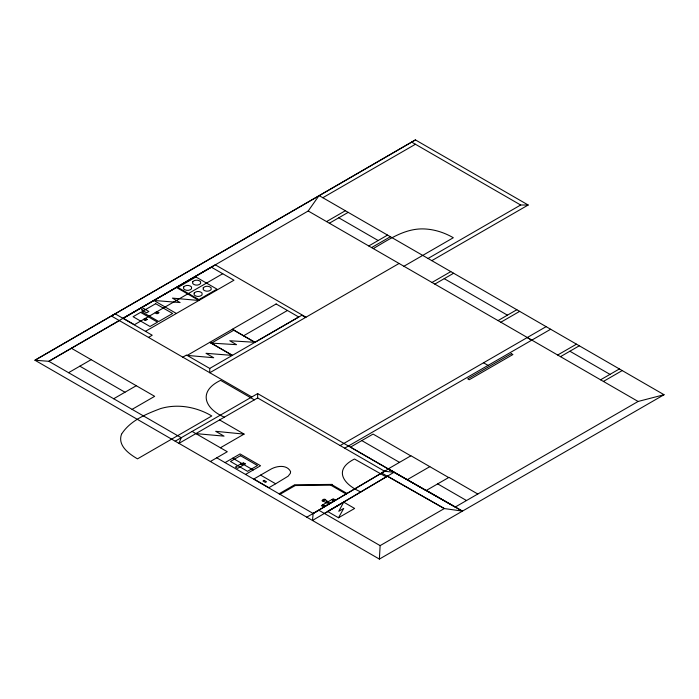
<?xml version="1.0" encoding="UTF-8"?>
<svg xmlns="http://www.w3.org/2000/svg" width="699" height="699" viewBox="0 0 699 699"><rect width="100%" height="100%" fill="white"/><g stroke="black" fill="none" stroke-linecap="round" stroke-linejoin="round"><path stroke-width="1.05" d="M431.816 260.648L528.182 205.008L415.433 139.914L34.95 360.23L379.374 559.086L380.125 545.622L444.319 508.557L462.467 511.109L388.329 469.038L381.619 472.987L444.319 508.557L387.473 476.15L324.519 513.52M343.69 502.127L338.779 511.284L343.707 508.444L338.499 517.767L327.56 511.441L343.69 502.127L354.629 508.453L338.499 517.767M415.433 139.914L34.95 360.23L48.851 361.313L308.198 210.993L319.067 195.554L664.05 394.725L379.374 559.086M393.974 472.297L312.479 520.467L313.161 513.477L384.616 471.24L393.974 472.297L257.651 393.598L175.196 441.2M123.129 318.429L215.257 264.807L306.005 317.197M275.651 483.787L288.137 476.202L290.373 473.31L290.592 471.607C286.931 464.188 276.262 465.857 270.295 469.51L253.842 479.007L268.888 487.692L275.651 483.787L260.605 475.102M322.824 197.721L415.433 144.256M122.893 318.298L211.439 267.21M119.363 320.605L48.834 361.296L181.216 437.731L178.961 443.376L257.651 397.941L384.66 471.266L313.161 513.477L216.742 457.81M222.728 273.728L134.418 324.712L123.138 318.202M326.547 221.592L345.358 210.731M68.563 372.689L91.132 359.662M329.369 223.217L348.181 212.356M145.462 331.326L233.973 280.22L211.404 267.193M148.459 337.399L152.225 335.232L115.09 313.79L111.333 315.965L251.832 396.962M368.757 245.961L387.561 235.1M371.58 247.586L390.383 236.725M182.762 357.198L186.519 355.031L209.735 368.434L301.837 315.258L305.603 317.433M373.318 248.591C388.548 239.687 404.275 228.695 422.72 228.896C433.494 229.036 444.04 232.365 453.319 237.73L403.917 266.258M113.692 398.745L136.261 385.717M211.378 343.165L233.947 330.138M243.532 335.826L287.429 310.487M132.085 409.361L154.654 396.333L71.403 348.268M399.077 263.462L209.735 372.777L209.735 368.434M428.05 258.473L520.659 205.008L528.182 205.008M431.991 282.466L450.803 271.614M434.813 284.1L453.625 273.239M220.412 447.762L244.1 434.088L219.573 419.933M210.355 461.497L227.28 451.729L192.12 431.432M225.113 462.581L240.08 453.939L260.544 465.752L245.576 474.394M498.029 320.596L516.841 309.736M500.851 322.222L519.663 311.361M340.151 445.569L546.129 326.651M344.668 448.173L550.646 329.255M279.067 493.791L294.008 485.158L294.943 485.7L280.002 494.333M557.671 355.022L576.474 344.17M560.493 356.656L579.296 345.795M326.101 502.083L327.123 501.489M326.817 502.494L321.365 505.639L323.654 506.967L335.546 500.1L333.248 498.78L327.831 501.908M306.765 517.164L318.805 510.218L380.125 545.622M407.246 479.68L429.815 466.652M600.59 379.802L619.393 368.95M603.403 381.436L622.215 370.575M664.05 394.725L638.1 401.462L455.224 507.046L388.329 469.038M211.264 343.104L236.542 344.668L229.77 340.754L255.004 342.3L232.444 329.264L209.875 342.3L232.444 355.328M198.909 300.474L172.426 298.123L180.097 302.553L153.806 300.448L176.375 313.475M195.886 433.607L224.038 436.141L215.703 431.318L244.065 434.114M386.18 476.901L354.48 459.025C332.532 470.077 343.987 484.695 360.798 491.913M411.667 142.089L520.659 205.008M338.77 217.791L378.159 240.526M444.223 278.665L507.439 315.162M569.895 351.23L609.991 374.376M308.198 210.993L638.1 401.462M527.203 337.573L531.721 340.186M483.542 362.781L488.059 365.385M176.375 287.42L198.944 300.448M477.793 494.01L448.959 477.373L426.102 490.567L388.382 468.793M448.671 477.539L410.951 455.757L388.225 468.88L350.505 447.107L373.074 434.079L410.794 455.853M437.679 483.883L466.504 500.528M361.785 440.588L399.505 462.371M426.399 490.401L462.371 511.161M254.349 399.845L220.587 380.352C197.843 391.257 204.283 408.478 224.344 417.172M332.042 499.47L334.34 500.799M330.129 503.228C327.648 502.572 324.24 496.421 321.994 500.729L329.115 503.813M322.606 504.923L324.939 506.225M79.843 366.171L124.981 392.235M232.723 458.186L253.187 469.999M257.651 393.598L257.651 397.941M322.58 500.729C326.861 500.545 325.577 497.583 322.58 500.729M121.512 434.219C117.353 445.508 129.009 453.922 137.511 458.85L211.788 415.966C196.541 406.94 177.764 403.472 160.587 408.583C146.117 414.018 130.058 420.649 121.512 434.219M183.627 286.966L183.627 288.818C185.576 290.898 189.578 290.898 191.517 288.818L191.517 286.966C189.569 284.877 185.576 284.877 183.627 286.966M192.714 281.723L192.714 283.567C194.654 285.655 198.656 285.655 200.604 283.567L200.604 281.723C198.656 279.635 194.663 279.635 192.714 281.723M194.165 293.047L194.165 294.891C196.104 296.979 200.106 296.979 202.055 294.899L202.055 293.047C200.106 290.959 196.113 290.959 194.165 293.047M203.243 287.805L203.243 289.648C205.191 291.736 209.193 291.736 211.133 289.648L211.133 287.805C209.184 285.716 205.191 285.716 203.243 287.805M244.44 463.848L243.383 464.468L242.317 463.848L243.383 463.236L244.44 463.848M146.406 319.452L145.348 320.063L144.282 319.452L145.348 318.831L146.406 319.452M158.07 312.715L157.004 313.327L155.938 312.715L157.004 312.103L158.07 312.715M147.209 319.452L145.348 320.526L143.478 319.452L145.348 318.368L147.209 319.452M158.865 312.715L157.004 313.79L155.143 312.715L157.004 311.64L158.865 312.715M245.244 463.848L243.383 464.922L241.513 463.848L243.383 462.773L245.244 463.848M332.89 500.501C331.614 500.58 333.816 499.689 332.89 500.501M323.847 505.464L324.563 505.36L323.847 505.464M195.938 276.979L177.869 287.411L198.935 299.574L217.005 289.141L195.938 276.979M143.61 308.46L141.355 309.762L146.624 312.803L148.878 311.501L143.61 308.46M140.604 312.366L133.081 316.708L150.005 326.485L157.528 322.143L140.604 312.366M155.685 303.707L141.775 311.737L158.699 321.514L172.618 313.475L155.685 303.707M276.14 303.969L232.251 329.308L254.812 342.344L298.709 316.997L276.14 303.969M209.735 342.37L187.175 355.407L213.684 357.731L206.013 353.301L232.304 355.407L209.735 342.37M240.473 455.687L230.469 461.462L247.516 471.309L257.52 465.534L240.473 455.687M240.622 464.022L235.362 467.054L237.616 468.365L242.876 465.324L240.622 464.022M264.117 480.379L262.981 481.043L265.375 482.424L266.511 481.76L264.117 480.379M511.388 353.65L467.727 378.858L469.23 379.732L512.9 354.524L511.388 353.65M332.086 484.835L331.151 485.377L346.092 494.001L347.036 493.459L332.086 484.835M332.069 484.407L294.663 484.783L294.681 485.552L332.086 485.176L332.069 484.407"/></g></svg>
